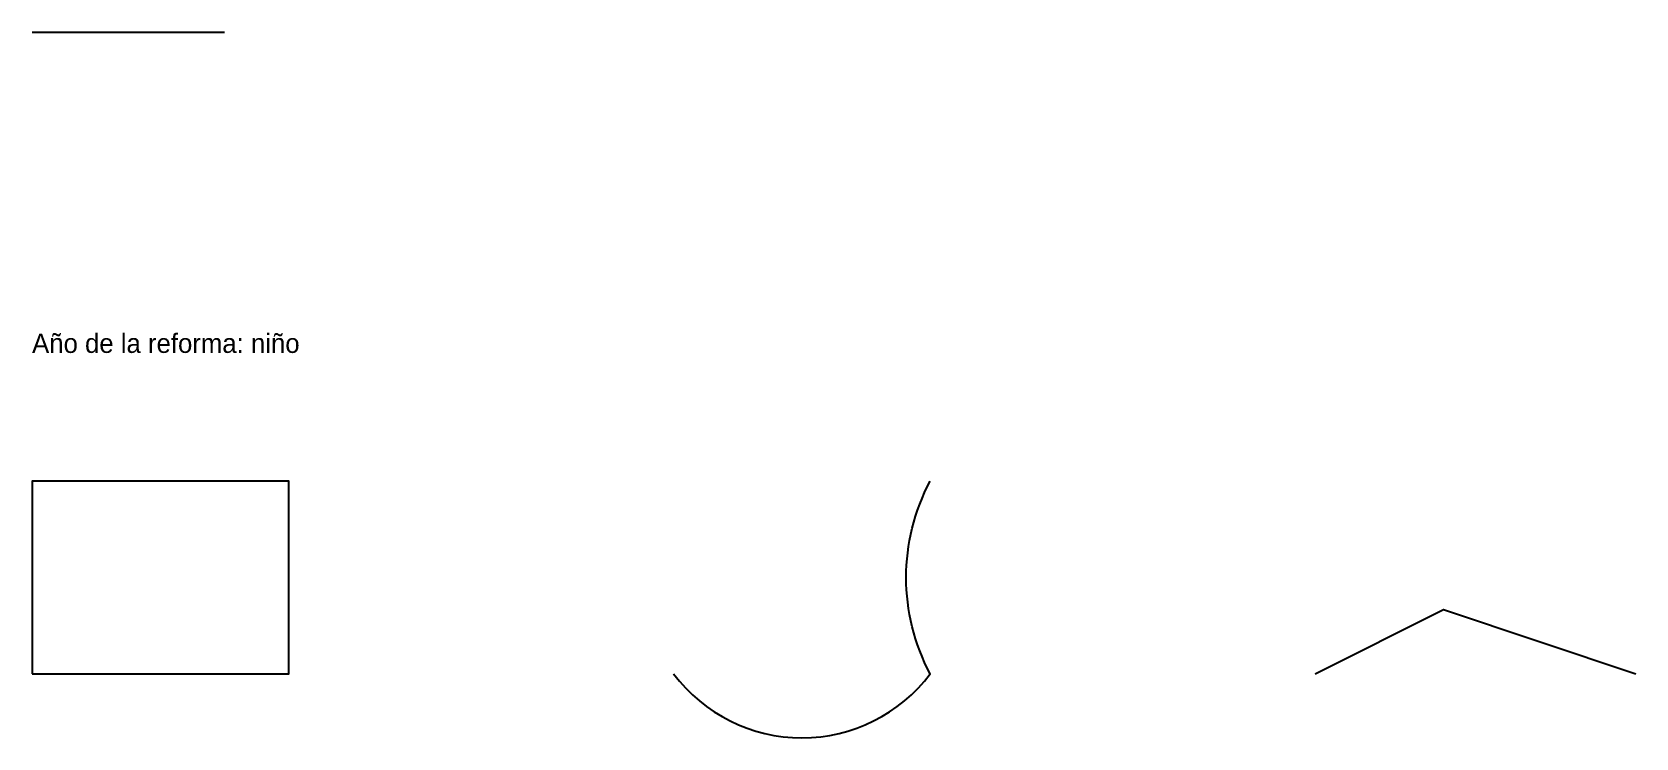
# Model space of a CAD drawing. Extents: x 0 to 25, y -1 to 10.
import ezdxf

# ---------------------------------------------------------------- set-up
doc = ezdxf.new("R2010")
doc.units = 0

msp = doc.modelspace()

# ---------------------------------------------------------------- linework, layer by layer
msp.add_line((0, 10), (3, 10))
msp.add_lwpolyline([(0, 0), (4, 0), (4, 3), (0, 3)], close=True)
msp.add_lwpolyline([(10, 0, 0.5), (14, 0, -0.25), (14, 3)], format="xyb")
msp.add_polyline3d([(20, 0, 0), (22, 1, 3), (25, 0, 1)])

# ---------------------------------------------------------------- texts
msp.add_text('Año de la reforma: niño', height=0.3).set_placement((0, 5))

doc.saveas('drawing.dxf')
